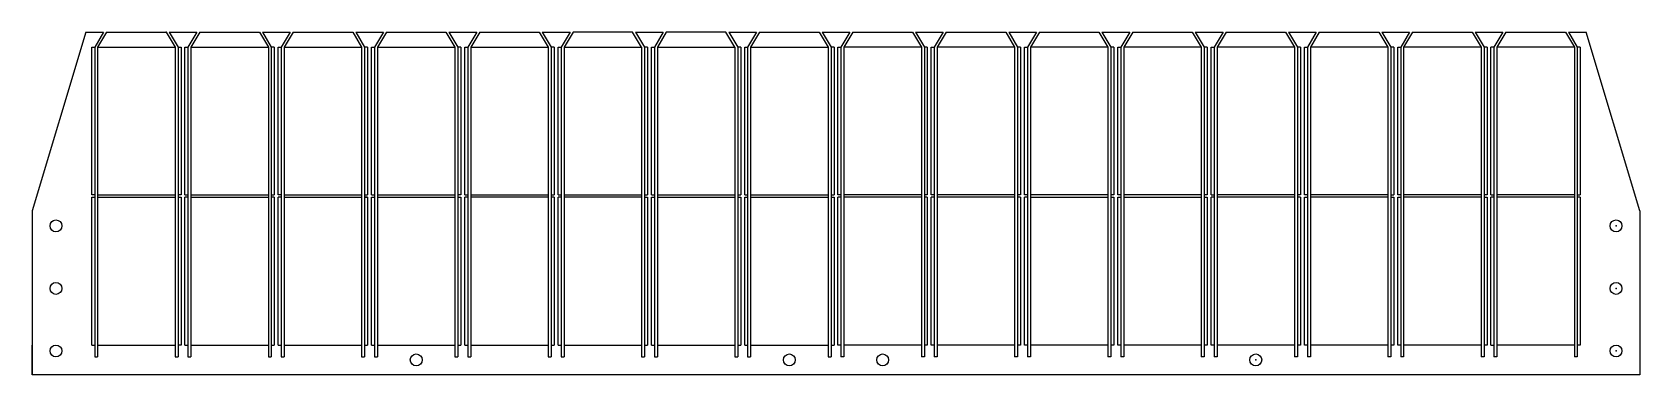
# Model space of a CAD drawing. Header units: millimetres. Extents: x -270 to 270, y -60 to 55.
import ezdxf

# ---------------------------------------------------------------- set-up
doc = ezdxf.new("R2010")
doc.units = ezdxf.units.MM
doc.layers.get('0').update_dxf_attribs({"linetype": 'CONTINUOUS'})

msp = doc.modelspace()

# ---------------------------------------------------------------- linework, layer by layer
for p, q in [((-252, 55), (-270, -5)), ((-252, 55), (-246, 55)), ((-246, 55), (-249, 50)), ((-245, 55), (-248, 50)), ((-245, 55), (-225, 55)), ((-225, 55), (-222, 50)), ((-224, 55), (-221, 50)), ((-224, 55), (-214.67, 55)), ((-214.67, 55), (-217.67, 50)), ((-213.67, 55), (-216.67, 50)), ((-213.67, 55), (-193.67, 55)), ((-193.67, 55), (-190.67, 50)), ((-192.67, 55), (-189.67, 50)), ((-192.67, 55), (-183.33, 55)), ((-183.33, 55), (-186.33, 50)), ((-182.33, 55), (-185.33, 50)), ((-182.33, 55), (-162.33, 55)), ((-162.33, 55), (-159.33, 50)), ((-161.33, 55), (-158.33, 50)), ((-161.33, 55), (-152, 55)), ((-152, 55), (-155, 50)), ((-151, 55), (-154, 50)), ((-151, 55), (-131, 55)), ((-131, 55), (-128, 50)), ((-130, 55), (-127, 50)), ((-130, 55), (-120.67, 55)), ((-120.67, 55), (-123.67, 50)), ((-119.67, 55), (-122.67, 50)), ((-119.67, 55), (-99.67, 55)), ((-99.67, 55), (-96.67, 50)), ((-98.67, 55), (-95.67, 50)), ((-98.67, 55), (-89.33, 55)), ((-89.33, 55), (-92.33, 50)), ((-67.33, 55), (-64.33, 50)), ((-67.33, 55), (-58, 55)), ((-58, 55), (-61, 50)), ((-36, 55), (-33, 50)), ((-36, 55), (-26.67, 55)), ((-26.67, 55), (-29.67, 50)), ((-25.67, 55), (-28.67, 50)), ((-25.67, 55), (-5.67, 55)), ((-5.67, 55), (-2.67, 50)), ((-4.67, 55), (-1.67, 50)), ((-4.67, 55), (4.67, 55)), ((4.67, 55), (1.67, 50)), ((5.67, 55), (2.67, 50)), ((5.67, 55), (25.67, 55)), ((25.67, 55), (28.67, 50)), ((26.67, 55), (29.67, 50)), ((26.67, 55), (36, 55)), ((36, 55), (33, 50)), ((37, 55), (34, 50)), ((37, 55), (57, 55)), ((57, 55), (60, 50)), ((58, 55), (61, 50)), ((58, 55), (67.33, 55)), ((67.33, 55), (64.33, 50)), ((68.33, 55), (65.33, 50)), ((68.33, 55), (88.33, 55)), ((88.33, 55), (91.33, 50)), ((89.33, 55), (92.33, 50)), ((89.33, 55), (98.67, 55)), ((98.67, 55), (95.67, 50)), ((99.67, 55), (96.67, 50)), ((99.67, 55), (119.67, 55)), ((119.67, 55), (122.67, 50)), ((120.67, 55), (123.67, 50)), ((120.67, 55), (130, 55)), ((130, 55), (127, 50)), ((131, 55), (128, 50)), ((131, 55), (151, 55)), ((151, 55), (154, 50)), ((152, 55), (155, 50)), ((152, 55), (161.33, 55)), ((161.33, 55), (158.33, 50)), ((162.33, 55), (159.33, 50)), ((162.33, 55), (182.33, 55)), ((182.33, 55), (185.33, 50)), ((183.33, 55), (186.33, 50)), ((183.33, 55), (192.67, 55)), ((192.67, 55), (189.67, 50)), ((193.67, 55), (190.67, 50)), ((193.67, 55), (213.67, 55)), ((213.67, 55), (216.67, 50)), ((214.67, 55), (217.67, 50)), ((214.67, 55), (224, 55)), ((224, 55), (221, 50)), ((225, 55), (222, 50)), ((225, 55), (245, 55)), ((245, 55), (248, 50)), ((246, 55), (249, 50)), ((246, 55), (252, 55)), ((270, -5), (252, 55)), ((-250, 0.4), (-250, 50)), ((-250, 50), (-249, 50)), ((-249, 50), (-249, -54)), ((-248, 50), (-248, -54)), ((-248, 50), (-222, 50)), ((-222, 50), (-222, -54)), ((-221, 50), (-221, -54)), ((-221, 50), (-220, 50)), ((-220, 50), (-220, 0.4)), ((-218.67, 0.4), (-218.67, 50)), ((-218.67, 50), (-217.67, 50)), ((-217.67, 50), (-217.67, -54)), ((-216.67, 50), (-216.67, -54)), ((-216.67, 50), (-190.67, 50)), ((-190.67, 50), (-190.67, -54)), ((-189.67, 50), (-189.67, -54)), ((-188.67, 50), (-189.67, 50)), ((-188.67, 50), (-188.67, 0.4)), ((-187.33, 0.4), (-187.33, 50)), ((-187.33, 50), (-186.33, 50)), ((-186.33, 50), (-186.33, -54)), ((-185.33, 50), (-185.33, -54)), ((-185.33, 50), (-159.33, 50)), ((-159.33, 50), (-159.33, -54)), ((-158.33, 50), (-158.33, -54)), ((-157.33, 50), (-158.33, 50)), ((-157.33, 50), (-157.33, 0.4)), ((-156, 0.4), (-156, 50)), ((-156, 50), (-155, 50)), ((-155, 50), (-155, -54)), ((-154, 50), (-154, -54)), ((-154, 50), (-128, 50)), ((-128, 50), (-128, -54)), ((-127, 50), (-127, -54)), ((-126, 50), (-127, 50)), ((-126, 50), (-126, 0.4)), ((-124.67, 0.4), (-124.67, 50)), ((-124.67, 50), (-123.67, 50)), ((-123.67, 50), (-123.67, -54)), ((-122.67, 50), (-122.67, -54)), ((-122.67, 50), (-96.67, 50)), ((-96.67, 50), (-96.67, -54)), ((-95.67, 50), (-95.67, -54)), ((-94.67, 50), (-95.67, 50)), ((-94.67, 50), (-94.67, 0.4)), ((-93.33, 0.4), (-93.33, 50)), ((-93.33, 50), (-92.33, 50)), ((-92.33, 50), (-92.33, -54)), ((-91.33, 50), (-91.33, -54)), ((-65.33, 50), (-65.33, -54)), ((-64.33, 50), (-64.33, -54)), ((-63.33, 50), (-64.33, 50)), ((-63.33, 50), (-63.33, 0.4)), ((-62, 0.4), (-62, 50)), ((-62, 50), (-61, 50)), ((-61, 50), (-61, -54)), ((-60, 50), (-60, -54)), ((-34, 50), (-34, -54)), ((-33, 50), (-33, -54)), ((-32, 50), (-33, 50)), ((-32, 50), (-32, 0.4)), ((-30.67, 0.4), (-30.67, 50)), ((-30.67, 50), (-29.67, 50)), ((-29.67, 50), (-29.67, -54)), ((-28.67, 50), (-28.67, -54)), ((-28.67, 50), (-2.67, 50)), ((-2.67, 50), (-2.67, -54)), ((-1.67, 50), (-1.67, -54)), ((-0.67, 50), (-1.67, 50)), ((-0.67, 50), (-0.67, 0.4)), ((0.67, 0.4), (0.67, 50)), ((0.67, 50), (1.67, 50)), ((1.67, 50), (1.67, -54)), ((2.67, 50), (2.67, -54)), ((28.67, 50), (2.67, 50)), ((28.67, 50), (28.67, -54)), ((29.67, 50), (29.67, -54)), ((30.67, 50), (29.67, 50)), ((30.67, 50), (30.67, 0.4)), ((32, 0.4), (32, 50)), ((32, 50), (33, 50)), ((33, 50), (33, -54)), ((34, 50), (34, -54)), ((60, 50), (34, 50)), ((60, 50), (60, -54)), ((61, 50), (61, -54)), ((62, 50), (61, 50)), ((62, 50), (62, 0.4)), ((63.33, 0.4), (63.33, 50)), ((63.33, 50), (64.33, 50)), ((64.33, 50), (64.33, -54)), ((65.33, 50), (65.33, -54)), ((91.33, 50), (65.33, 50)), ((91.33, 50), (91.33, -54)), ((92.33, 50), (92.33, -54)), ((93.33, 50), (92.33, 50)), ((93.33, 50), (93.33, 0.4)), ((94.67, 0.4), (94.67, 50)), ((94.67, 50), (95.67, 50)), ((95.67, 50), (95.67, -54)), ((96.67, 50), (96.67, -54)), ((122.67, 50), (96.67, 50)), ((122.67, 50), (122.67, -54)), ((123.67, 50), (123.67, -54)), ((124.67, 50), (123.67, 50)), ((124.67, 50), (124.67, 0.4)), ((126, 0.4), (126, 50)), ((126, 50), (127, 50)), ((127, 50), (127, -54)), ((128, 50), (128, -54)), ((154, 50), (128, 50)), ((154, 50), (154, -54)), ((155, 50), (155, -54)), ((156, 50), (155, 50)), ((156, 50), (156, 0.4)), ((157.33, 0.4), (157.33, 50)), ((157.33, 50), (158.33, 50)), ((158.33, 50), (158.33, -54)), ((159.33, 50), (159.33, -54)), ((185.33, 50), (159.33, 50)), ((185.33, 50), (185.33, -54)), ((186.33, 50), (186.33, -54)), ((187.33, 50), (186.33, 50)), ((187.33, 50), (187.33, 0.4)), ((188.67, 0.4), (188.67, 50)), ((188.67, 50), (189.67, 50)), ((189.67, 50), (189.67, -54)), ((190.67, 50), (190.67, -54)), ((216.67, 50), (190.67, 50)), ((216.67, 50), (216.67, -54)), ((217.67, 50), (217.67, -54)), ((218.67, 50), (217.67, 50)), ((218.67, 50), (218.67, 0.4)), ((220, 0.4), (220, 50)), ((221, 50), (220, 50)), ((221, 50), (221, -54)), ((222, 50), (222, -54)), ((248, 50), (222, 50)), ((248, 50), (248, -54)), ((249, 50), (249, -54)), ((250, 50), (249, 50)), ((250, 50), (250, 0.4)), ((-249, 0.4), (-250, 0.4)), ((-248, 0.4), (-222, 0.4)), ((-220, 0.4), (-221, 0.4)), ((-218.67, 0.4), (-217.67, 0.4)), ((-216.67, 0.4), (-190.67, 0.4)), ((-189.67, 0.4), (-188.67, 0.4)), ((-186.33, 0.4), (-187.33, 0.4)), ((-185.33, 0.4), (-159.33, 0.4)), ((-158.33, 0.4), (-157.33, 0.4)), ((-156, 0.4), (-155, 0.4)), ((-154, 0.4), (-128, 0.4)), ((-126, 0.4), (-127, 0.4)), ((-124.67, 0.4), (-123.67, 0.4)), ((-122.67, 0.4), (-96.67, 0.4)), ((-95.67, 0.4), (-94.67, 0.4)), ((-93.33, 0.4), (-92.33, 0.4)), ((-91.33, 0.4), (-65.33, 0.4)), ((-64.33, 0.4), (-63.33, 0.4)), ((-62, 0.4), (-61, 0.4)), ((-60, 0.4), (-34, 0.4)), ((-33, 0.4), (-32, 0.4)), ((-30.67, 0.4), (-29.67, 0.4)), ((-28.67, 0.4), (-2.67, 0.4)), ((-1.67, 0.4), (-0.67, 0.4)), ((1.67, 0.4), (0.67, 0.4)), ((28.67, 0.4), (2.67, 0.4)), ((30.67, 0.4), (29.67, 0.4)), ((33, 0.4), (32, 0.4)), ((60, 0.4), (34, 0.4)), ((62, 0.4), (61, 0.4)), ((64.33, 0.4), (63.33, 0.4)), ((91.33, 0.4), (65.33, 0.4)), ((93.33, 0.4), (92.33, 0.4)), ((95.67, 0.4), (94.67, 0.4)), ((122.67, 0.4), (96.67, 0.4)), ((124.67, 0.4), (123.67, 0.4)), ((126, 0.4), (127, 0.4)), ((154, 0.4), (128, 0.4)), ((156, 0.4), (155, 0.4)), ((158.33, 0.4), (157.33, 0.4)), ((185.33, 0.4), (159.33, 0.4)), ((186.33, 0.4), (187.33, 0.4)), ((189.67, 0.4), (188.67, 0.4)), ((216.67, 0.4), (190.67, 0.4)), ((218.67, 0.4), (217.67, 0.4)), ((220, 0.4), (221, 0.4)), ((248, 0.4), (222, 0.4)), ((249, 0.4), (250, 0.4)), ((-270, -5), (-270, -60)), ((-250, -50), (-250, -0.4)), ((-250, -0.4), (-249, -0.4)), ((-248, -0.4), (-222, -0.4)), ((-221, -0.4), (-220, -0.4)), ((-220, -0.4), (-220, -50)), ((-218.67, -50), (-218.67, -0.4)), ((-217.67, -0.4), (-218.67, -0.4)), ((-216.67, -0.4), (-190.67, -0.4)), ((-188.67, -0.4), (-189.67, -0.4)), ((-188.67, -0.4), (-188.67, -50)), ((-187.33, -50), (-187.33, -0.4)), ((-186.33, -0.4), (-187.33, -0.4)), ((-185.33, -0.4), (-159.33, -0.4)), ((-157.33, -0.4), (-157.33, -50)), ((-156, -50), (-156, -0.4)), ((-156, -0.4), (-155, -0.4)), ((-154, -0.4), (-128, -0.4)), ((-127, -0.4), (-126, -0.4)), ((-126, -0.4), (-126, -50)), ((-124.67, -50), (-124.67, -0.4)), ((-123.67, -0.4), (-124.67, -0.4)), ((-96.67, -0.4), (-122.67, -0.4)), ((-94.67, -0.4), (-95.67, -0.4)), ((-94.67, -0.4), (-94.67, -50)), ((-93.33, -50), (-93.33, -0.4)), ((-92.33, -0.4), (-93.33, -0.4)), ((-65.33, -0.4), (-91.33, -0.4)), ((-64.33, -0.4), (-63.33, -0.4)), ((-63.33, -0.4), (-63.33, -50)), ((-62, -50), (-62, -0.4)), ((-62, -0.4), (-61, -0.4)), ((-60, -0.4), (-34, -0.4)), ((-33, -0.4), (-32, -0.4)), ((-32, -0.4), (-32, -50)), ((-30.67, -50), (-30.67, -0.4)), ((-30.67, -0.4), (-29.67, -0.4)), ((-28.67, -0.4), (-2.67, -0.4)), ((-1.67, -0.4), (-0.67, -0.4)), ((-0.67, -0.4), (-0.67, -50)), ((0.67, -50), (0.67, -0.4)), ((1.67, -0.4), (0.67, -0.4)), ((28.67, -0.4), (2.67, -0.4)), ((30.67, -0.4), (29.67, -0.4)), ((30.67, -0.4), (30.67, -50)), ((32, -50), (32, -0.4)), ((33, -0.4), (32, -0.4)), ((60, -0.4), (34, -0.4)), ((62, -0.4), (61, -0.4)), ((62, -0.4), (62, -50)), ((63.33, -50), (63.33, -0.4)), ((64.33, -0.4), (63.33, -0.4)), ((65.33, -0.4), (91.33, -0.4)), ((92.33, -0.4), (93.33, -0.4)), ((93.33, -0.4), (93.33, -50)), ((94.67, -50), (94.67, -0.4)), ((94.67, -0.4), (95.67, -0.4)), ((96.67, -0.4), (122.67, -0.4)), ((123.67, -0.4), (124.67, -0.4)), ((124.67, -0.4), (124.67, -50)), ((126, -50), (126, -0.4)), ((127, -0.4), (126, -0.4)), ((154, -0.4), (128, -0.4)), ((156, -0.4), (155, -0.4)), ((156, -0.4), (156, -50)), ((157.33, -50), (157.33, -0.4)), ((157.33, -0.4), (158.33, -0.4)), ((185.33, -0.4), (159.33, -0.4)), ((186.33, -0.4), (187.33, -0.4)), ((187.33, -0.4), (187.33, -50)), ((188.67, -50), (188.67, -0.4)), ((188.67, -0.4), (189.67, -0.4)), ((216.67, -0.4), (190.67, -0.4)), ((217.67, -0.4), (218.67, -0.4)), ((218.67, -0.4), (218.67, -50)), ((220, -50), (220, -0.4)), ((221, -0.4), (220, -0.4)), ((248, -0.4), (222, -0.4)), ((250, -0.4), (249, -0.4)), ((250, -0.4), (250, -50)), ((270, -5), (270, -60)), ((-270, -60), (-270, -50)), ((-250, -50), (-249, -50)), ((-248, -50), (-222, -50)), ((-220, -50), (-221, -50)), ((-218.67, -50), (-217.67, -50)), ((-216.67, -50), (-190.67, -50)), ((-189.67, -50), (-188.67, -50)), ((-187.33, -50), (-186.33, -50)), ((-185.33, -50), (-159.33, -50)), ((-158.33, -50), (-157.33, -50)), ((-156, -50), (-155, -50)), ((-154, -50), (-128, -50)), ((-127, -50), (-126, -50)), ((-124.67, -50), (-123.67, -50)), ((-122.67, -50), (-96.67, -50)), ((-95.67, -50), (-94.67, -50)), ((-93.33, -50), (-92.33, -50)), ((-91.33, -50), (-65.33, -50)), ((-64.33, -50), (-63.33, -50)), ((-62, -50), (-61, -50)), ((-60, -50), (-34, -50)), ((-33, -50), (-32, -50)), ((-30.67, -50), (-29.67, -50)), ((-28.67, -50), (-2.67, -50)), ((-1.67, -50), (-0.67, -50)), ((1.67, -50), (0.67, -50)), ((28.67, -50), (2.67, -50)), ((29.67, -54), (28.67, -54)), ((30.67, -50), (29.67, -50)), ((33, -50), (32, -50)), ((34, -54), (33, -54)), ((60, -50), (34, -50)), ((61, -54), (60, -54)), ((62, -50), (61, -50)), ((64.33, -50), (63.33, -50)), ((65.33, -54), (64.33, -54)), ((91.33, -50), (65.33, -50)), ((92.33, -54), (91.33, -54)), ((93.33, -50), (92.33, -50)), ((95.67, -50), (94.67, -50)), ((96.67, -54), (95.67, -54)), ((122.67, -50), (96.67, -50)), ((123.67, -54), (122.67, -54)), ((124.67, -50), (123.67, -50)), ((127, -50), (126, -50)), ((128, -54), (127, -54)), ((154, -50), (128, -50)), ((155, -54), (154, -54)), ((156, -50), (155, -50)), ((158.33, -50), (157.33, -50)), ((159.33, -54), (158.33, -54)), ((185.33, -50), (159.33, -50)), ((186.33, -54), (185.33, -54)), ((187.33, -50), (186.33, -50)), ((189.67, -50), (188.67, -50)), ((190.67, -54), (189.67, -54)), ((216.67, -50), (190.67, -50)), ((217.67, -54), (216.67, -54)), ((218.67, -50), (217.67, -50)), ((220, -50), (221, -50)), ((222, -54), (221, -54)), ((248, -50), (222, -50)), ((249, -54), (248, -54)), ((250, -50), (249, -50)), ((270, -50), (270, -60)), ((-249, -54), (-248, -54)), ((-222, -54), (-221, -54)), ((-217.67, -54), (-216.67, -54)), ((-190.67, -54), (-189.67, -54)), ((-186.33, -54), (-185.33, -54)), ((-159.33, -54), (-158.33, -54)), ((-155, -54), (-154, -54)), ((-128, -54), (-127, -54)), ((-123.67, -54), (-122.67, -54)), ((-96.67, -54), (-95.67, -54)), ((-92.33, -54), (-91.33, -54)), ((-65.33, -54), (-64.33, -54)), ((-61, -54), (-60, -54)), ((-34, -54), (-33, -54)), ((-29.67, -54), (-28.67, -54)), ((-2.67, -54), (-1.67, -54)), ((2.67, -54), (1.67, -54)), ((270, -60), (-270, -60))]:
    msp.add_line(p, q)
for points in [[(-88.33, 55), (-91.33, 50), (-65.33, 50), (-68.33, 55)], [(-57, 55), (-60, 50), (-34, 50), (-37, 55)], [(-157.33, -0.4), (-158.33, -0.4)]]:
    msp.add_lwpolyline(points, close=True)
for centre in [(-262, -10), (262, -10), (-262, -31), (262, -31), (-262, -52), (-141, -55), (-15.67, -55), (15.67, -55), (141, -55), (262, -52)]:
    msp.add_circle(centre, 2)
for p in [(-225, 55), (-222, 50), (262, -10), (262, -31), (262, -52), (141, -55)]:
    msp.add_point(p)

doc.saveas('drawing.dxf')
